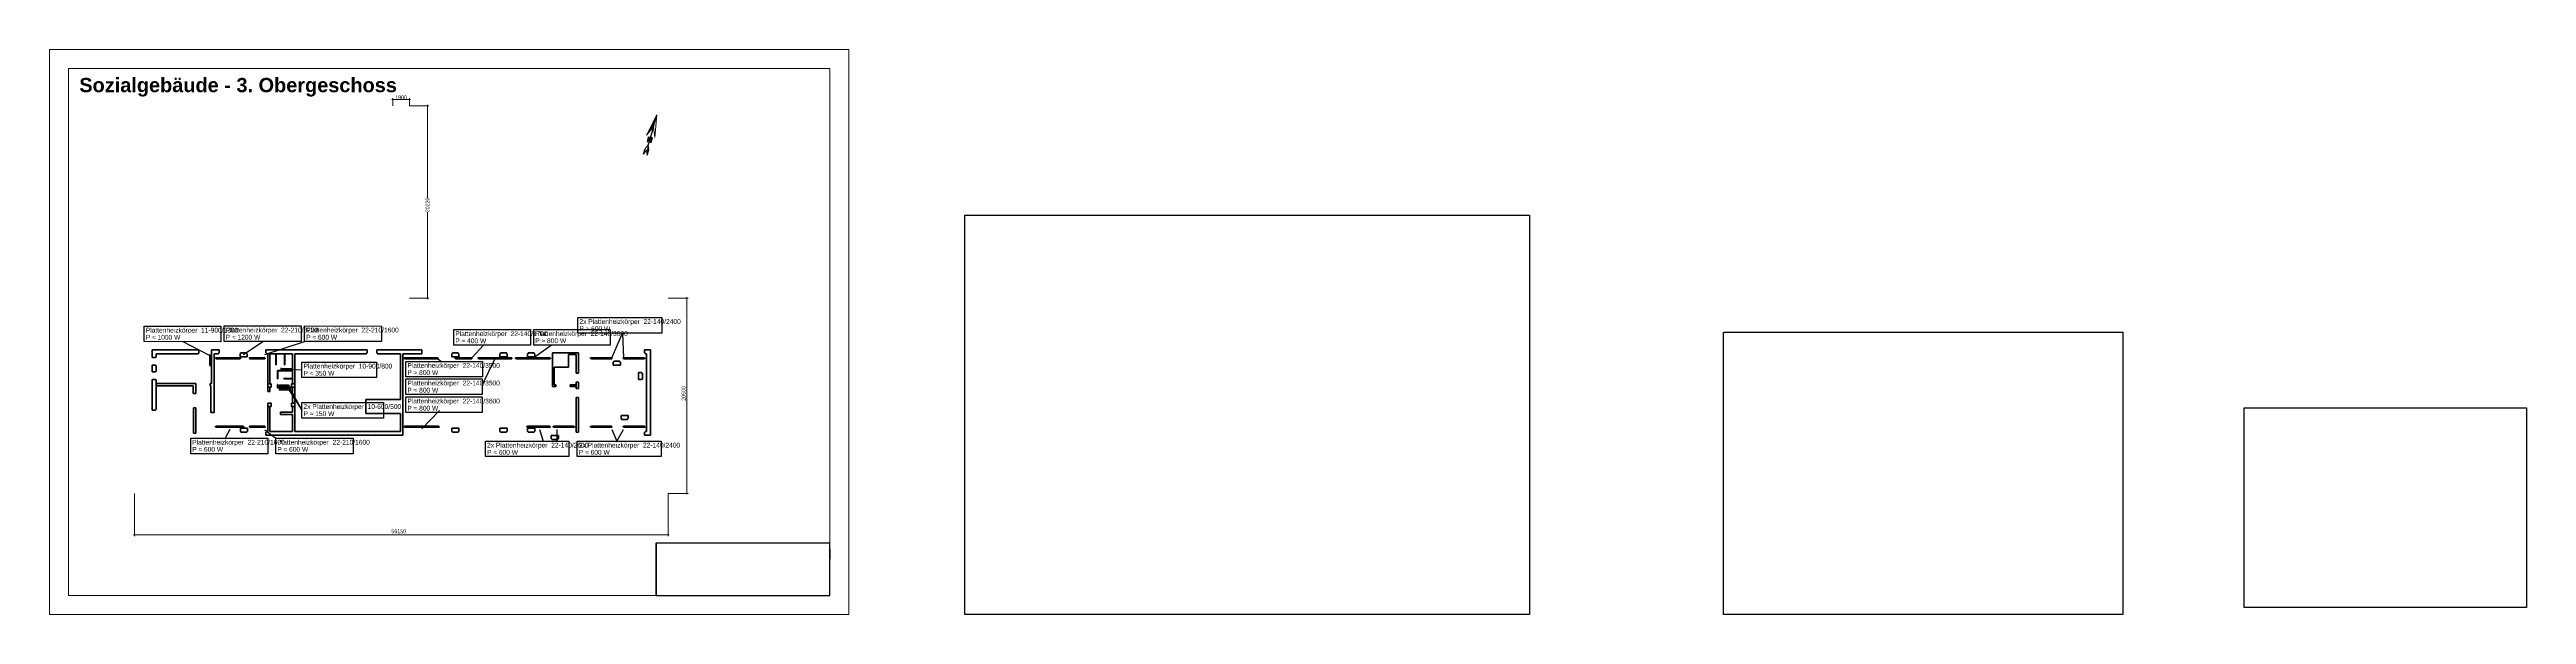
# Paper-space layout 'SG 3NP' of a CAD drawing. Header units: millimetres. Extents: x 962 to 3568, y -16 to 578.
# The model-space entities are those that its viewports show. They can reach past a viewport. Long polylines and large blocks are cut down to what shows.
import ezdxf

# ---------------------------------------------------------------- set-up
doc = ezdxf.new("R2010")
doc.units = ezdxf.units.MM
doc.header["$LTSCALE"] = 100
doc.header["$MEASUREMENT"] = 0
doc.linetypes.add('ACISOTGL', pattern=[3, 2, -1])
doc.layers.get('0').update_dxf_attribs({"lineweight": 13, "plot": 0})
doc.layers.get('Defpoints').update_dxf_attribs({"lineweight": 13})
for name, color, linetype, lineweight in [('A0_Grundriß', 7, 'Continuous', 40), ('AM_BOR', 7, 'Continuous', 30), ('Ausschnitte', 250, 'Continuous', 20), ('Box', 7, 'Continuous', 13), ('Heiz Wasser +50 -Heizkörper Rücklauff', 241, 'Continuous', 30), ('Heiz Wasser +60 -Heizkörper Vorlauf', 6, 'Continuous', 30), ('Legend', 7, 'Continuous', 30)]:
    doc.layers.add(name, color=color, linetype=linetype, lineweight=lineweight)
doc.layers.add('Nord-Pfeil', color=7, linetype='Continuous')
doc.layers.add('Rahmen', color=7, linetype='Continuous', lineweight=30, plot=False)
doc.styles.add('ARIAL', font='arial.ttf')
doc.styles.get("Standard").update_dxf_attribs({"font": 'cour.ttf', "width": 0.8})
doc.dimstyles.new('CT Mondelez', dxfattribs={"dimtxt": 400, "dimasz": 120, "dimexe": 150, "dimexo": 0, "dimgap": 0, "dimtad": 1, "dimdec": 0, "dimtxsty": 'ARIAL', "dimblk": 'ARCHTICK', "dimcen": 250, "dimdle": 100, "dimclrd": 7, "dimclre": 7, "dimclrt": 7, "dimadec": 1, "dimazin": 3, "dimtfac": 1, "dimtdec": 0, "dimtmove": 2, "dimatfit": 3, "dimldrblk": 'ARCHTICK', "dimfxl": 10000, "dimfxlon": 1, "dimtolj": 2, "dimlwd": 15, "dimlwe": 9})

# ---------------------------------------------------------------- blocks, each defined once
blk = doc.blocks.new('_ArchTick')
at = {"color": 0, "linetype": 'ByBlock', "const_width": 0.15}
blk.add_lwpolyline([(-0.5, -0.5), (0.5, 0.5)], dxfattribs=at)
blk = doc.blocks.new('*D138')
at = {"layer": 'A0_Grundriß', "color": 7, "linetype": 'ACISOTGL', "lineweight": 9, "transparency": 16777216}
for p, q in [((-1547544, -1915259), (-1552059, -1915259)), ((-1547544, -1971409), (-1552059, -1971409))]:
    blk.add_line(p, q, dxfattribs=at)
at = {"layer": 'A0_Grundriß', "color": 7, "linetype": 'Continuous', "lineweight": 15, "transparency": 16777216}
blk.add_line((-1551909, -1915159), (-1551909, -1971509), dxfattribs=at)
at = {"layer": 'Defpoints', "color": 0, "transparency": 16777216}
for p in [(-1547544, -1915259), (-1551909, -1971409), (-1547544, -1971409)]:
    blk.add_point(p, dxfattribs=at)
at = {"layer": 'A0_Grundriß', "color": 7, "lineweight": 15, "transparency": 16777216, "xscale": 120, "yscale": 120, "zscale": 120}
for p, rotation in [((-1551909, -1915259), 90), ((-1551909, -1971409), 270)]:
    blk.add_blockref('_ArchTick', p, dxfattribs=dict(at, rotation=rotation))
at = {"layer": 'A0_Grundriß', "color": 7, "transparency": 16777216, "insert": (-1551540, -1943060), "char_height": 400, "attachment_point": 5, "rotation": 270, "style": 'ARIAL'}
blk.add_mtext('\\A2;56150', dxfattribs=at)
blk = doc.blocks.new('*D141')
at = {"layer": 'A0_Grundriß', "color": 7, "linetype": 'ACISOTGL', "lineweight": 9, "transparency": 16777216}
for p, q in [((-1547544, -1971409), (-1547544, -1973535)), ((-1527009, -1971409), (-1527009, -1973535))]:
    blk.add_line(p, q, dxfattribs=at)
at = {"layer": 'A0_Grundriß', "color": 7, "linetype": 'Continuous', "lineweight": 15, "transparency": 16777216}
blk.add_line((-1526909, -1973385), (-1547644, -1973385), dxfattribs=at)
at = {"layer": 'Defpoints', "color": 0, "transparency": 16777216}
for p in [(-1547544, -1971409), (-1527009, -1971409), (-1547544, -1973385)]:
    blk.add_point(p, dxfattribs=at)
at = {"layer": 'A0_Grundriß', "color": 7, "lineweight": 15, "transparency": 16777216, "xscale": 120, "yscale": 120, "zscale": 120, "rotation": 180}
blk.add_blockref('_ArchTick', (-1547544, -1973385), dxfattribs=at)
at = {"layer": 'A0_Grundriß', "color": 7, "lineweight": 15, "transparency": 16777216, "xscale": 120, "yscale": 120, "zscale": 120}
blk.add_blockref('_ArchTick', (-1527009, -1973385), dxfattribs=at)
at = {"layer": 'A0_Grundriß', "color": 7, "transparency": 16777216, "insert": (-1537036, -1973044), "char_height": 400, "attachment_point": 5, "style": 'ARIAL'}
blk.add_mtext('\\A2;20500', dxfattribs=at)
blk = doc.blocks.new('Nord-Pfeil 05')
for points in [[(-7207, -37964), (6, -20987), (0, 0)], [(-2248, -41214), (-3442, -39421), (-3440, -47995), (-2246, -47995)], [(-2248, -39421), (-2248, -41214), (2271, -47994), (2271, -46201)], [(2271, -46201), (3465, -47993), (3463, -39419), (2269, -39420)], [(3232, -60537), (14, -52974), (17, -62385), (3234, -69948)]]:
    blk.add_hatch(color=256).paths.add_polyline_path(points)
at = {"linetype": 'Continuous', "lineweight": 20, "ltscale": 0.039687}
for p, q in [((0, 0), (-7207, -37964)), ((0, 0), (6, -20987)), ((7227, -37960), (0, 0)), ((-7207, -37964), (6, -20987)), ((6, -20987), (7227, -37960)), ((-3200, -60538), (14, -52974)), ((-3197, -69950), (17, -62385)), ((14, -52974), (3232, -60537)), ((17, -62385), (3234, -69948))]:
    blk.add_line(p, q, dxfattribs=at)
for p, q in [((6, -20987), (14, -52974)), ((-3197, -69950), (-3200, -60538)), ((3234, -69948), (3232, -60537))]:
    blk.add_line(p, q)
for points in [[(-3440, -47995), (-2246, -47995), (-2248, -41214), (-3442, -39421)], [(2271, -46201), (3465, -47993), (3463, -39419), (2269, -39420)]]:
    blk.add_lwpolyline(points, close=True)
blk.add_lwpolyline([(-2248, -39421), (2271, -46201), (2271, -47994), (-2248, -41214), (-2248, -39421)])
blk = doc.blocks.new('*D145')
at = {"layer": 'A0_Grundriß', "color": 7, "linetype": 'ACISOTGL', "lineweight": 9, "transparency": 16777216}
for p, q in [((-1527009, -1944214), (-1527009, -1946240)), ((-1506789, -1944214), (-1506789, -1946240))]:
    blk.add_line(p, q, dxfattribs=at)
at = {"layer": 'A0_Grundriß', "color": 7, "linetype": 'Continuous', "lineweight": 15, "transparency": 16777216}
for p, q in [((-1527109, -1946090), (-1517969, -1946090)), ((-1506689, -1946090), (-1516458, -1946090))]:
    blk.add_line(p, q, dxfattribs=at)
at = {"layer": 'Defpoints', "color": 0, "transparency": 16777216}
for p in [(-1527009, -1944214), (-1506789, -1944214), (-1527009, -1946090)]:
    blk.add_point(p, dxfattribs=at)
at = {"layer": 'A0_Grundriß', "color": 7, "lineweight": 15, "transparency": 16777216, "xscale": 120, "yscale": 120, "zscale": 120, "rotation": 180}
blk.add_blockref('_ArchTick', (-1527009, -1946090), dxfattribs=at)
at = {"layer": 'A0_Grundriß', "color": 7, "lineweight": 15, "transparency": 16777216, "xscale": 120, "yscale": 120, "zscale": 120}
blk.add_blockref('_ArchTick', (-1506789, -1946090), dxfattribs=at)
at = {"layer": 'A0_Grundriß', "color": 7, "transparency": 16777216, "insert": (-1517214, -1946090), "char_height": 400, "attachment_point": 5, "style": 'ARIAL'}
blk.add_mtext('\\A2;20220', dxfattribs=at)
blk = doc.blocks.new('*D146')
at = {"layer": 'A0_Grundriß', "color": 7, "linetype": 'ACISOTGL', "lineweight": 9, "transparency": 16777216}
for p, q in [((-1506789, -1942454), (-1505972, -1942454)), ((-1506789, -1944214), (-1505972, -1944214))]:
    blk.add_line(p, q, dxfattribs=at)
at = {"layer": 'A0_Grundriß', "color": 7, "linetype": 'Continuous', "lineweight": 15, "transparency": 16777216}
blk.add_line((-1506122, -1942354), (-1506122, -1944314), dxfattribs=at)
at = {"layer": 'Defpoints', "color": 0, "transparency": 16777216}
for p in [(-1506789, -1942454), (-1506789, -1944214), (-1506122, -1944214)]:
    blk.add_point(p, dxfattribs=at)
at = {"layer": 'A0_Grundriß', "color": 7, "lineweight": 15, "transparency": 16777216, "xscale": 120, "yscale": 120, "zscale": 120}
for p, rotation in [((-1506122, -1942454), 90), ((-1506122, -1944214), 270)]:
    blk.add_blockref('_ArchTick', p, dxfattribs=dict(at, rotation=rotation))
at = {"layer": 'A0_Grundriß', "color": 7, "transparency": 16777216, "insert": (-1505906, -1943320), "char_height": 400, "attachment_point": 5, "rotation": 270, "style": 'ARIAL'}
blk.add_mtext('\\A2;1900', dxfattribs=at)

msp = doc.modelspace()

# ---------------------------------------------------------------- hatches: boundary and pattern name
at = {"layer": 'Heiz Wasser +60 -Heizkörper Vorlauf'}
h = msp.add_hatch(color=256, dxfattribs=at)
h.dxf.hatch_style = 1
h.paths.add_polyline_path([(-1533059.4, -1923253.6), (-1533059.4, -1923143.6), (-1534059.4, -1923143.6), (-1534059.4, -1923253.6)])
h = msp.add_hatch(color=256, dxfattribs=at)
h.dxf.hatch_style = 1
h.paths.add_polyline_path([(-1540489.4, -1923828.6), (-1540599.4, -1923828.6), (-1540599.4, -1926728.6), (-1540489.4, -1926728.6)])
h = msp.add_hatch(color=256, dxfattribs=at)
h.dxf.hatch_style = 1
h.paths.add_polyline_path([(-1533284.4, -1923828.6), (-1533394.4, -1923828.6), (-1533394.4, -1926368.6), (-1533284.4, -1926368.6)])
h = msp.add_hatch(color=256, dxfattribs=at)
h.dxf.hatch_style = 1
h.paths.add_polyline_path([(-1540489.4, -1927378.6), (-1540599.4, -1927378.6), (-1540599.4, -1928978.6), (-1540489.4, -1928978.6)])
h = msp.add_hatch(color=256, dxfattribs=at)
h.dxf.hatch_style = 1
h.paths.add_polyline_path([(-1533284.4, -1927378.6), (-1533394.4, -1927378.6), (-1533394.4, -1928978.6), (-1533284.4, -1928978.6)])
h = msp.add_hatch(color=256, dxfattribs=at)
h.dxf.hatch_style = 1
h.paths.add_polyline_path([(-1536547.4, -1930468.2), (-1536657.4, -1930468.2), (-1536657.4, -1931468.2), (-1536547.4, -1931468.2)])
h = msp.add_hatch(color=256, dxfattribs=at)
h.dxf.hatch_style = 1
h.paths.add_polyline_path([(-1536184.4, -1930468.2), (-1536294.4, -1930468.2), (-1536294.4, -1931468.2), (-1536184.4, -1931468.2)])
h = msp.add_hatch(color=256, dxfattribs=at)
h.dxf.hatch_style = 1
h.paths.add_polyline_path([(-1534420.3, -1930740.9), (-1534530.3, -1930740.9), (-1534530.3, -1931740.9), (-1534420.3, -1931740.9)])
h = msp.add_hatch(color=256, dxfattribs=at)
h.dxf.hatch_style = 1
h.paths.add_polyline_path([(-1540489.4, -1943688.6), (-1540599.4, -1943688.6), (-1540599.4, -1947288.6), (-1540489.4, -1947288.6)])
h = msp.add_hatch(color=256, dxfattribs=at)
h.dxf.hatch_style = 1
h.paths.add_polyline_path([(-1533284.4, -1943688.6), (-1533394.4, -1943688.6), (-1533394.4, -1947188.6), (-1533284.4, -1947188.6)])
h = msp.add_hatch(color=256, dxfattribs=at)
h.dxf.hatch_style = 1
h.paths.add_polyline_path([(-1533284.4, -1949041.9), (-1533394.4, -1949041.9), (-1533394.4, -1950741.9), (-1533284.4, -1950741.9)])
h = msp.add_hatch(color=256, dxfattribs=at)
h.dxf.hatch_style = 1
h.paths.add_polyline_path([(-1533284.4, -1951452.1), (-1533394.4, -1951452.1), (-1533394.4, -1954952.1), (-1533284.4, -1954952.1)])
h = msp.add_hatch(color=256, dxfattribs=at)
h.dxf.hatch_style = 1
h.paths.add_polyline_path([(-1540478.2, -1956561.8), (-1540588.2, -1956561.8), (-1540588.2, -1958961.8), (-1540478.2, -1958961.8)])
h = msp.add_hatch(color=256, dxfattribs=at)
h.dxf.hatch_style = 1
h.paths.add_polyline_path([(-1533284.4, -1955391), (-1533394.4, -1955391), (-1533394.4, -1958991), (-1533284.4, -1958991)])
h = msp.add_hatch(color=256, dxfattribs=at)
h.dxf.hatch_style = 1
h.paths.add_polyline_path([(-1540479.4, -1959338.6), (-1540589.4, -1959338.6), (-1540589.4, -1961538.6), (-1540479.4, -1961538.6)])
h = msp.add_hatch(color=256, dxfattribs=at)
h.dxf.hatch_style = 1
h.paths.add_polyline_path([(-1540479.4, -1963271.6), (-1540589.4, -1963271.6), (-1540589.4, -1965471.6), (-1540479.4, -1965471.6)])
h = msp.add_hatch(color=256, dxfattribs=at)
h.dxf.hatch_style = 1
h.paths.add_polyline_path([(-1533284.4, -1963271.6), (-1533394.4, -1963271.6), (-1533394.4, -1965471.6), (-1533284.4, -1965471.6)])
h = msp.add_hatch(color=256, dxfattribs=at)
h.dxf.hatch_style = 1
h.paths.add_polyline_path([(-1540479.4, -1966726.6), (-1540589.4, -1966726.6), (-1540589.4, -1968926.6), (-1540479.4, -1968926.6)])
h = msp.add_hatch(color=256, dxfattribs=at)
h.dxf.hatch_style = 1
h.paths.add_polyline_path([(-1533284.4, -1966726.6), (-1533394.4, -1966726.6), (-1533394.4, -1968926.6), (-1533284.4, -1968926.6)])

# ---------------------------------------------------------------- linework, layer by layer
at = {"layer": 'A0_Grundriß'}
for p, q in [((-1538799.4, -1917128.6), (-1538799.4, -1917453.6)), ((-1538799.4, -1917128.6), (-1535559.4, -1917128.6)), ((-1538741.9, -1917453.6), (-1538799.4, -1917453.6)), ((-1538741.9, -1917453.6), (-1538741.9, -1917543.6)), ((-1535616.9, -1917543.6), (-1538741.9, -1917543.6)), ((-1536229.4, -1917543.6), (-1536229.4, -1921428.6)), ((-1535989.4, -1917543.6), (-1535989.4, -1921718.6)), ((-1535616.9, -1917453.6), (-1535616.9, -1917543.6)), ((-1535559.4, -1917453.6), (-1535616.9, -1917453.6)), ((-1535559.4, -1917128.6), (-1535559.4, -1917453.6)), ((-1534774.4, -1917128.6), (-1534774.4, -1917453.6)), ((-1534774.4, -1917128.6), (-1534059.4, -1917128.6)), ((-1534716.9, -1917453.6), (-1534774.4, -1917453.6)), ((-1534716.9, -1917453.6), (-1534716.9, -1917543.6)), ((-1534116.9, -1917543.6), (-1534716.9, -1917543.6)), ((-1534116.9, -1917453.6), (-1534116.9, -1917543.6)), ((-1534059.4, -1917453.6), (-1534116.9, -1917453.6)), ((-1534059.4, -1917128.6), (-1534059.4, -1917453.6)), ((-1533274.4, -1917128.6), (-1533274.4, -1917453.6)), ((-1533274.4, -1917128.6), (-1532444.4, -1917128.6)), ((-1533274.4, -1917128.6), (-1532659.4, -1917128.6)), ((-1533274.4, -1917453.6), (-1533216.9, -1917453.6)), ((-1533216.9, -1917453.6), (-1533216.9, -1917543.6)), ((-1533216.9, -1917543.6), (-1532859.4, -1917543.6)), ((-1532859.4, -1917543.6), (-1532859.4, -1921979.9)), ((-1532444.4, -1917128.6), (-1532444.4, -1922037.4)), ((-1538539.4, -1921478.6), (-1541219.4, -1921478.6)), ((-1541219.4, -1921478.6), (-1541219.4, -1921718.6)), ((-1538539.4, -1921718.6), (-1541219.4, -1921718.6)), ((-1538394.4, -1923278.6), (-1539056.9, -1923278.6)), ((-1539056.9, -1923278.6), (-1539056.9, -1923628.6)), ((-1538539.4, -1921718.6), (-1538539.4, -1921478.6)), ((-1538219.4, -1923278.6), (-1538169.4, -1923278.6)), ((-1538044.4, -1923278.6), (-1536229.4, -1923278.6)), ((-1537029.4, -1921428.6), (-1536229.4, -1921428.6)), ((-1537029.4, -1921428.6), (-1537029.4, -1921718.6)), ((-1536229.4, -1921718.6), (-1537029.4, -1921718.6)), ((-1536229.4, -1921718.6), (-1535989.4, -1921718.6)), ((-1536229.4, -1923228.6), (-1535989.4, -1923228.6)), ((-1536229.4, -1923228.6), (-1536229.4, -1923278.6)), ((-1535989.4, -1923228.6), (-1535989.4, -1923353.6)), ((-1535989.4, -1923353.6), (-1532559.4, -1923353.6)), ((-1532769.4, -1921979.9), (-1532859.4, -1921979.9)), ((-1532769.4, -1922037.4), (-1532769.4, -1921979.9)), ((-1532444.4, -1922037.4), (-1532769.4, -1922037.4)), ((-1532559.4, -1923353.6), (-1532444.4, -1923353.6)), ((-1532444.4, -1923353.6), (-1532444.4, -1924152.4)), ((-1538394.4, -1923628.6), (-1539056.9, -1923628.6)), ((-1538044.4, -1923628.6), (-1532859.4, -1923628.6)), ((-1532859.4, -1923628.6), (-1532859.4, -1924094.9)), ((-1532814.4, -1924094.9), (-1532859.4, -1924094.9)), ((-1532859.4, -1924094.9), (-1532769.4, -1924094.9)), ((-1532769.4, -1924152.4), (-1532769.4, -1924094.9)), ((-1532444.4, -1924152.4), (-1532769.4, -1924152.4)), ((-1541114.4, -1926458.6), (-1541114.4, -1927083.6)), ((-1541024.4, -1926458.6), (-1541114.4, -1926458.6)), ((-1541024.4, -1926458.6), (-1541114.4, -1926458.6)), ((-1541024.4, -1927083.6), (-1541114.4, -1927083.6)), ((-1541024.4, -1927083.6), (-1541114.4, -1927083.6)), ((-1540699.4, -1926401.1), (-1541024.4, -1926401.1)), ((-1541024.4, -1926401.1), (-1541024.4, -1926458.6)), ((-1541024.4, -1927083.6), (-1541024.4, -1927141.1)), ((-1540699.4, -1927141.1), (-1541024.4, -1927141.1)), ((-1540699.4, -1926401.1), (-1540699.4, -1927141.1)), ((-1533184.4, -1926368.6), (-1533184.4, -1927108.6)), ((-1533184.4, -1926368.6), (-1532859.4, -1926368.6)), ((-1533184.4, -1927108.6), (-1532859.4, -1927108.6)), ((-1532859.4, -1926368.6), (-1532859.4, -1926426.1)), ((-1532859.4, -1926426.1), (-1532769.4, -1926426.1)), ((-1532859.4, -1926426.1), (-1532769.4, -1926426.1)), ((-1532859.4, -1927051.1), (-1532769.4, -1927051.1)), ((-1532859.4, -1927051.1), (-1532769.4, -1927051.1)), ((-1532859.4, -1927051.1), (-1532859.4, -1927108.6)), ((-1532769.4, -1926426.1), (-1532769.4, -1927051.1)), ((-1541439.4, -1943488.6), (-1541439.4, -1929078.6)), ((-1541439.4, -1929078.6), (-1541114.4, -1929078.6)), ((-1541114.4, -1929078.6), (-1541114.4, -1929136.1)), ((-1541024.4, -1929136.1), (-1541114.4, -1929136.1)), ((-1541069.4, -1929136.1), (-1541024.4, -1929136.1)), ((-1541024.4, -1929278.6), (-1541024.4, -1929136.1)), ((-1538394.4, -1929278.6), (-1541024.4, -1929278.6)), ((-1538394.4, -1929518.6), (-1541024.4, -1929518.6)), ((-1541024.4, -1931888.6), (-1541024.4, -1929518.6)), ((-1539264.4, -1930628.6), (-1539264.4, -1931888.6)), ((-1539024.4, -1930628.6), (-1539264.4, -1930628.6)), ((-1539024.4, -1930628.6), (-1539024.4, -1931888.6)), ((-1536822.4, -1929273.6), (-1536394.4, -1929278.6)), ((-1536822.4, -1929273.6), (-1536822.4, -1929518.6)), ((-1536822.4, -1929518.6), (-1536394.4, -1929518.6)), ((-1536447.4, -1930318.6), (-1536447.4, -1931888.6)), ((-1536110.3, -1930318.6), (-1536447.4, -1930318.6)), ((-1536110.3, -1930358.6), (-1536394.4, -1930358.6)), ((-1536394.4, -1930740.5), (-1536394.4, -1930358.6)), ((-1536394.4, -1931778.6), (-1536394.4, -1930740.5)), ((-1536110.3, -1930358.6), (-1536110.3, -1930318.6)), ((-1532859.4, -1929278.6), (-1536044.4, -1929278.6)), ((-1532859.4, -1929518.6), (-1536044.4, -1929518.6)), ((-1534630.3, -1930318.6), (-1535510.3, -1930318.6)), ((-1535510.3, -1930358.6), (-1535510.3, -1930318.6)), ((-1534670.3, -1930358.6), (-1535510.3, -1930358.6)), ((-1535510.3, -1931888.6), (-1535510.3, -1930958.6)), ((-1535470.3, -1930958.6), (-1535510.3, -1930958.6)), ((-1535470.3, -1931888.6), (-1535470.3, -1930958.6)), ((-1534670.3, -1930358.6), (-1534670.3, -1931888.6)), ((-1534630.3, -1930318.6), (-1534630.3, -1931888.6)), ((-1534030.3, -1930118.6), (-1532859.4, -1930118.6)), ((-1534030.3, -1930118.6), (-1534030.3, -1930158.6)), ((-1534030.3, -1930118.6), (-1534030.3, -1930118.6)), ((-1534030.3, -1930158.6), (-1532859.4, -1930158.6)), ((-1534030.3, -1931048.6), (-1532859.4, -1931048.6)), ((-1534030.3, -1931088.6), (-1534030.3, -1931048.6)), ((-1534030.3, -1931088.6), (-1532859.4, -1931088.6)), ((-1532814.4, -1929136.1), (-1532859.4, -1929136.1)), ((-1532859.4, -1929136.1), (-1532769.4, -1929136.1)), ((-1532859.4, -1929278.6), (-1532859.4, -1929136.1)), ((-1532859.4, -1930118.6), (-1532859.4, -1929518.6)), ((-1532859.4, -1931048.6), (-1532859.4, -1930158.6)), ((-1532859.4, -1931888.6), (-1532859.4, -1931088.6)), ((-1532444.4, -1929078.6), (-1532769.4, -1929078.6)), ((-1532769.4, -1929078.6), (-1532769.4, -1929136.1)), ((-1532444.4, -1939738.6), (-1532444.4, -1929078.6)), ((-1541024.4, -1931888.6), (-1539264.4, -1931888.6)), ((-1541024.4, -1932128.6), (-1532859.4, -1932128.6)), ((-1541024.4, -1943248.6), (-1541024.4, -1932128.6)), ((-1539024.4, -1931888.6), (-1538394.4, -1931888.6)), ((-1538394.4, -1931778.6), (-1538394.4, -1932128.6)), ((-1538044.4, -1931888.6), (-1536447.4, -1931888.6)), ((-1536044.4, -1931888.6), (-1535510.3, -1931888.6)), ((-1535470.3, -1931888.6), (-1534670.3, -1931888.6)), ((-1534630.3, -1931888.6), (-1532859.4, -1931888.6)), ((-1532859.4, -1939681.1), (-1532859.4, -1932128.6)), ((-1539139.4, -1939597.8), (-1539139.4, -1943248.6)), ((-1539139.4, -1939597.8), (-1537659.4, -1939597.8)), ((-1537659.4, -1939597.8), (-1537659.4, -1943248.6)), ((-1532859.4, -1939681.1), (-1532769.4, -1939681.1)), ((-1532859.4, -1943248.6), (-1532859.4, -1940806.1)), ((-1532859.4, -1940806.1), (-1532769.4, -1940806.1)), ((-1532769.4, -1939738.6), (-1532769.4, -1939681.1)), ((-1532444.4, -1939738.6), (-1532769.4, -1939738.6)), ((-1532444.4, -1940748.6), (-1532769.4, -1940748.6)), ((-1532769.4, -1940748.6), (-1532769.4, -1940806.1)), ((-1532444.4, -1940748.6), (-1532559.4, -1940748.6)), ((-1532444.4, -1945488.6), (-1532444.4, -1940748.6)), ((-1541439.4, -1943488.6), (-1532859.4, -1943488.6)), ((-1541024.4, -1943248.6), (-1539139.4, -1943248.6)), ((-1537659.4, -1943248.6), (-1532859.4, -1943248.6)), ((-1532859.4, -1943488.6), (-1532859.4, -1945488.6)), ((-1532859.4, -1945488.6), (-1532444.4, -1945488.6)), ((-1541114.4, -1948708.6), (-1541114.4, -1949333.6)), ((-1541024.4, -1948708.6), (-1541114.4, -1948708.6)), ((-1541024.4, -1948708.6), (-1541114.4, -1948708.6)), ((-1541024.4, -1949333.6), (-1541114.4, -1949333.6)), ((-1541024.4, -1949333.6), (-1541114.4, -1949333.6)), ((-1540699.4, -1948651.1), (-1541024.4, -1948651.1)), ((-1541024.4, -1948651.1), (-1541024.4, -1948708.6)), ((-1541024.4, -1949333.6), (-1541024.4, -1949391.1)), ((-1540699.4, -1949391.1), (-1541024.4, -1949391.1)), ((-1540699.4, -1948651.1), (-1540699.4, -1949391.1)), ((-1533184.4, -1948651.1), (-1533184.4, -1949391.1)), ((-1533184.4, -1948651.1), (-1532859.4, -1948651.1)), ((-1533184.4, -1949391.1), (-1532859.4, -1949391.1)), ((-1532859.4, -1948651.1), (-1532859.4, -1948708.6)), ((-1532859.4, -1948708.6), (-1532769.4, -1948708.6)), ((-1532859.4, -1948708.6), (-1532769.4, -1948708.6)), ((-1532859.4, -1949333.6), (-1532769.4, -1949333.6)), ((-1532859.4, -1949333.6), (-1532769.4, -1949333.6)), ((-1532859.4, -1949333.6), (-1532859.4, -1949391.1)), ((-1532769.4, -1948708.6), (-1532769.4, -1949333.6)), ((-1541114.4, -1953776.1), (-1541114.4, -1954401.1)), ((-1541024.4, -1953776.1), (-1541114.4, -1953776.1)), ((-1541024.4, -1953776.1), (-1541114.4, -1953776.1)), ((-1541024.4, -1954401.1), (-1541114.4, -1954401.1)), ((-1541024.4, -1954401.1), (-1541114.4, -1954401.1)), ((-1540699.4, -1953718.6), (-1541024.4, -1953718.6)), ((-1541024.4, -1953718.6), (-1541024.4, -1953776.1)), ((-1541024.4, -1954401.1), (-1541024.4, -1954458.6)), ((-1540699.4, -1954458.6), (-1541024.4, -1954458.6)), ((-1540699.4, -1953718.6), (-1540699.4, -1954458.6)), ((-1533184.4, -1953718.6), (-1533184.4, -1954458.6)), ((-1533184.4, -1953718.6), (-1532859.4, -1953718.6)), ((-1533184.4, -1954458.6), (-1532859.4, -1954458.6)), ((-1532859.4, -1953718.6), (-1532859.4, -1953776.1)), ((-1532859.4, -1953776.1), (-1532769.4, -1953776.1)), ((-1532859.4, -1953776.1), (-1532769.4, -1953776.1)), ((-1532859.4, -1954401.1), (-1532769.4, -1954401.1)), ((-1532859.4, -1954401.1), (-1532769.4, -1954401.1)), ((-1532859.4, -1954401.1), (-1532859.4, -1954458.6)), ((-1532769.4, -1953776.1), (-1532769.4, -1954401.1)), ((-1541114.4, -1956686.1), (-1541114.4, -1957311.1)), ((-1541024.4, -1956686.1), (-1541114.4, -1956686.1)), ((-1541024.4, -1956686.1), (-1541114.4, -1956686.1)), ((-1541024.4, -1957311.1), (-1541114.4, -1957311.1)), ((-1541024.4, -1957311.1), (-1541114.4, -1957311.1)), ((-1540699.4, -1956628.6), (-1541024.4, -1956628.6)), ((-1541024.4, -1956628.6), (-1541024.4, -1956686.1)), ((-1541024.4, -1957311.1), (-1541024.4, -1957368.6)), ((-1540699.4, -1956628.6), (-1540699.4, -1957368.6)), ((-1533184.4, -1956628.6), (-1533184.4, -1957368.6)), ((-1533184.4, -1956628.6), (-1532859.4, -1956628.6)), ((-1532859.4, -1956628.6), (-1532859.4, -1956686.1)), ((-1532859.4, -1956686.1), (-1532769.4, -1956686.1)), ((-1532859.4, -1956686.1), (-1532769.4, -1956686.1)), ((-1532859.4, -1957311.1), (-1532769.4, -1957311.1)), ((-1532859.4, -1957311.1), (-1532769.4, -1957311.1)), ((-1532859.4, -1957311.1), (-1532859.4, -1957368.6)), ((-1532769.4, -1956686.1), (-1532769.4, -1957311.1)), ((-1541885.7, -1959176.4), (-1541885.7, -1959801.4)), ((-1541795.7, -1959176.4), (-1541885.7, -1959176.4)), ((-1541795.7, -1959176.4), (-1541885.7, -1959176.4)), ((-1541795.7, -1959801.4), (-1541885.7, -1959801.4)), ((-1541795.7, -1959801.4), (-1541885.7, -1959801.4)), ((-1541470.7, -1959118.9), (-1541795.7, -1959118.9)), ((-1541795.7, -1959118.9), (-1541795.7, -1959176.4)), ((-1541795.7, -1959801.4), (-1541795.7, -1959858.9)), ((-1541470.7, -1959858.9), (-1541795.7, -1959858.9)), ((-1541470.7, -1959118.9), (-1541470.7, -1959858.9)), ((-1540699.4, -1957368.6), (-1541024.4, -1957368.6)), ((-1532769.4, -1959238.6), (-1536309.4, -1959238.6)), ((-1536309.4, -1959238.6), (-1536309.4, -1959603.6)), ((-1536144.4, -1959603.6), (-1536309.4, -1959603.6)), ((-1534259.4, -1959403.6), (-1536144.4, -1959403.6)), ((-1536144.4, -1959403.6), (-1536144.4, -1959603.6)), ((-1536144.4, -1959403.6), (-1536144.4, -1959603.6)), ((-1534259.4, -1960938.6), (-1534259.4, -1959403.6)), ((-1533184.4, -1957368.6), (-1532859.4, -1957368.6)), ((-1532769.4, -1959238.6), (-1532769.4, -1961978.6)), ((-1537459.4, -1961738.6), (-1541114.4, -1961738.6)), ((-1541114.4, -1961738.6), (-1541114.4, -1961978.6)), ((-1537459.4, -1961978.6), (-1541114.4, -1961978.6)), ((-1537459.4, -1961738.6), (-1537459.4, -1961978.6)), ((-1535859.4, -1961738.6), (-1536509.4, -1961738.6)), ((-1536509.4, -1961738.6), (-1536509.4, -1961978.6)), ((-1535859.4, -1961978.6), (-1536509.4, -1961978.6)), ((-1536309.4, -1961103.6), (-1536309.4, -1961738.6)), ((-1536144.4, -1961103.6), (-1536309.4, -1961103.6)), ((-1536144.4, -1961103.6), (-1536144.4, -1961738.6)), ((-1535859.4, -1961738.6), (-1535859.4, -1961978.6)), ((-1532934.4, -1961738.6), (-1534909.4, -1961738.6)), ((-1534909.4, -1961738.6), (-1534909.4, -1961978.6)), ((-1532769.4, -1961978.6), (-1534909.4, -1961978.6)), ((-1532934.4, -1960938.6), (-1534259.4, -1960938.6)), ((-1532934.4, -1960938.6), (-1532934.4, -1961738.6)), ((-1539771.9, -1966515), (-1539771.9, -1967140)), ((-1539681.9, -1966515), (-1539771.9, -1966515)), ((-1539681.9, -1966515), (-1539771.9, -1966515)), ((-1539681.9, -1967140), (-1539771.9, -1967140)), ((-1539681.9, -1967140), (-1539771.9, -1967140)), ((-1539356.9, -1966457.5), (-1539681.9, -1966457.5)), ((-1539681.9, -1966457.5), (-1539681.9, -1966515)), ((-1539681.9, -1967140), (-1539681.9, -1967197.5)), ((-1539356.9, -1967197.5), (-1539681.9, -1967197.5)), ((-1539356.9, -1966457.5), (-1539356.9, -1967197.5)), ((-1534057.3, -1965643.7), (-1534057.3, -1966383.7)), ((-1534057.3, -1965643.7), (-1533732.3, -1965643.7)), ((-1534057.3, -1966383.7), (-1533732.3, -1966383.7)), ((-1533732.3, -1965643.7), (-1533732.3, -1965701.2)), ((-1533732.3, -1965701.2), (-1533642.3, -1965701.2)), ((-1533732.3, -1965701.2), (-1533642.3, -1965701.2)), ((-1533732.3, -1966326.2), (-1533642.3, -1966326.2)), ((-1533732.3, -1966326.2), (-1533642.3, -1966326.2)), ((-1533732.3, -1966326.2), (-1533732.3, -1966383.7)), ((-1533642.3, -1965701.2), (-1533642.3, -1966326.2)), ((-1541439.4, -1968930.3), (-1541114.4, -1968930.3)), ((-1541439.4, -1968930.3), (-1541439.4, -1969541.6)), ((-1541439.4, -1969541.6), (-1532444.4, -1969541.6)), ((-1541114.4, -1968930.3), (-1541114.4, -1968987.8)), ((-1541069.4, -1968987.8), (-1541114.4, -1968987.8)), ((-1541069.4, -1968987.8), (-1541024.4, -1968987.8)), ((-1541024.4, -1968987.8), (-1541024.4, -1969126.6)), ((-1541024.4, -1969126.6), (-1532859.4, -1969126.6)), ((-1534842.2, -1968284.9), (-1535582.2, -1968284.9)), ((-1535582.2, -1968284.9), (-1535582.2, -1968609.9)), ((-1535524.7, -1968609.9), (-1535582.2, -1968609.9)), ((-1535524.7, -1968609.9), (-1535524.7, -1968699.9)), ((-1535524.7, -1968609.9), (-1535524.7, -1968699.9)), ((-1534899.7, -1968699.9), (-1535524.7, -1968699.9)), ((-1534899.7, -1968609.9), (-1534899.7, -1968699.9)), ((-1534899.7, -1968609.9), (-1534899.7, -1968699.9)), ((-1534842.2, -1968609.9), (-1534899.7, -1968609.9)), ((-1534842.2, -1968284.9), (-1534842.2, -1968609.9)), ((-1532859.4, -1968986.6), (-1532859.4, -1969126.6)), ((-1532859.4, -1968986.6), (-1532769.4, -1968986.6)), ((-1532859.4, -1968986.6), (-1532769.4, -1968986.6)), ((-1532444.4, -1968929.1), (-1532769.4, -1968929.1)), ((-1532769.4, -1968929.1), (-1532769.4, -1968986.6)), ((-1532444.4, -1968929.1), (-1532444.4, -1969541.6))]:
    msp.add_line(p, q, dxfattribs=at)
for points in [[(-1538044.4, -1923278.6), (-1538394.4, -1923278.6)], [(-1538394.4, -1923628.6), (-1538044.4, -1923628.6)]]:
    msp.add_lwpolyline(points, dxfattribs=at)
for points in [[(-1538044.4, -1929278.6), (-1538394.4, -1929278.6), (-1538394.4, -1929628.6), (-1538044.4, -1929628.6)], [(-1536044.4, -1929278.6), (-1536394.4, -1929278.6), (-1536394.4, -1929628.6), (-1536044.4, -1929628.6)], [(-1538044.4, -1931778.6), (-1538394.4, -1931778.6), (-1538394.4, -1932128.6), (-1538044.4, -1932128.6)], [(-1536044.4, -1931778.6), (-1536394.4, -1931778.6), (-1536394.4, -1932128.6), (-1536044.4, -1932128.6)]]:
    msp.add_lwpolyline(points, close=True, dxfattribs=at)
at = {"layer": 'Heiz Wasser +50 -Heizkörper Rücklauff'}
for p, q in [((-1533059.4, -1923198.6), (-1532959.4, -1923198.6)), ((-1540544.4, -1923828.6), (-1540544.4, -1923728.6)), ((-1533339.4, -1923828.6), (-1533339.4, -1923728.6)), ((-1540544.4, -1927378.6), (-1540544.4, -1927278.6)), ((-1533339.4, -1927378.6), (-1533339.4, -1927278.6)), ((-1534530.3, -1930640.9), (-1534530.3, -1930740.9)), ((-1536657.4, -1931568.2), (-1536657.4, -1931468.2)), ((-1536294.4, -1931568.2), (-1536294.4, -1931468.2)), ((-1540544.4, -1943688.6), (-1540544.4, -1943588.6)), ((-1533339.4, -1943688.6), (-1533339.4, -1943588.6)), ((-1533339.4, -1949041.9), (-1533339.4, -1948941.9)), ((-1533339.4, -1951452.1), (-1533339.4, -1951352.1)), ((-1540533.2, -1956561.8), (-1540533.2, -1956461.8)), ((-1533339.4, -1955391), (-1533339.4, -1955291)), ((-1540534.4, -1959338.6), (-1540534.4, -1959238.6)), ((-1540534.4, -1963271.6), (-1540534.4, -1963171.6)), ((-1533339.4, -1963271.6), (-1533339.4, -1963171.6)), ((-1540534.4, -1966726.6), (-1540534.4, -1966626.6)), ((-1533339.4, -1966726.6), (-1533339.4, -1966626.6))]:
    msp.add_line(p, q, dxfattribs=at)
at = {"layer": 'Heiz Wasser +60 -Heizkörper Vorlauf'}
for p, q in [((-1533059.4, -1923143.6), (-1531592.8, -1920310.4)), ((-1534059.4, -1923198.6), (-1534159.4, -1923198.6)), ((-1540824.4, -1925278.6), (-1541739.9, -1924810.1)), ((-1540544.4, -1926728.6), (-1540544.4, -1926828.6)), ((-1533339.4, -1926368.6), (-1533339.4, -1926468.6)), ((-1532959.4, -1926728.6), (-1531581, -1928747.9)), ((-1540879.4, -1928978.6), (-1541739.9, -1930128.8)), ((-1540544.4, -1928978.6), (-1540544.4, -1929078.6)), ((-1534420.3, -1930740.9), (-1534420.3, -1930640.9)), ((-1533339.4, -1928978.6), (-1533339.4, -1929078.6)), ((-1532959.4, -1928978.6), (-1531581, -1933166.1)), ((-1536239.4, -1931468.2), (-1538804.4, -1932881.6)), ((-1536602.4, -1931468.2), (-1538804.4, -1932881.6)), ((-1536547.4, -1931468.2), (-1536547.4, -1931568.2)), ((-1536184.4, -1931468.2), (-1536184.4, -1931568.2)), ((-1534475.3, -1931740.9), (-1534553.1, -1932881.6)), ((-1540769.4, -1945488.6), (-1538832.5, -1947360.9)), ((-1540544.4, -1947288.6), (-1540544.4, -1947388.6)), ((-1533394.4, -1947188.6), (-1533664.6, -1947559.2)), ((-1533339.4, -1947188.6), (-1533339.4, -1947288.6)), ((-1533339.4, -1953202.1), (-1536120.9, -1951861.1)), ((-1533339.4, -1950741.9), (-1533339.4, -1950841.9)), ((-1533284.4, -1950741.9), (-1531963.6, -1951970.9)), ((-1533339.4, -1954952.1), (-1533339.4, -1955052.1)), ((-1533339.4, -1957191), (-1531952.9, -1959117.2)), ((-1540824.4, -1957874.5), (-1542045.6, -1958248.8)), ((-1542045.6, -1959738.6), (-1540825.6, -1959738.6)), ((-1540533.2, -1958961.8), (-1540533.2, -1959061.8)), ((-1533339.4, -1958991), (-1533339.4, -1959091)), ((-1540534.4, -1961538.6), (-1540534.4, -1961638.6)), ((-1540824.4, -1965471.6), (-1542045.6, -1966001.6)), ((-1542045.6, -1966001.6), (-1540824.4, -1966726.6)), ((-1540534.4, -1965471.6), (-1540534.4, -1965571.6)), ((-1533339.4, -1965471.6), (-1533339.4, -1965571.6)), ((-1533284.4, -1965471.6), (-1530683.6, -1966609.3)), ((-1530683.6, -1966609.3), (-1533284.4, -1966726.6)), ((-1540534.4, -1968926.6), (-1540534.4, -1969026.6)), ((-1533339.4, -1968926.6), (-1533339.4, -1969026.6))]:
    msp.add_line(p, q, dxfattribs=at)
for points in [[(-1529951.3, -1916287.3), (-1529959.1, -1924333.6), (-1531596.7, -1924333.6), (-1531588.9, -1916287.3)], [(-1541739.9, -1921172.8), (-1541739.9, -1929304.6), (-1543377.4, -1929304.6), (-1543377.4, -1921172.8)], [(-1533059.4, -1923143.6), (-1534059.4, -1923143.6), (-1534059.4, -1923253.6), (-1533059.4, -1923253.6)], [(-1540599.4, -1923828.6), (-1540599.4, -1926728.6), (-1540489.4, -1926728.6), (-1540489.4, -1923828.6)], [(-1533394.4, -1923828.6), (-1533394.4, -1926368.6), (-1533284.4, -1926368.6), (-1533284.4, -1923828.6)], [(-1529943.5, -1924702.1), (-1529943.5, -1932793.7), (-1531581, -1932793.7), (-1531581, -1924702.1)], [(-1540599.4, -1927378.6), (-1540599.4, -1928978.6), (-1540489.4, -1928978.6), (-1540489.4, -1927378.6)], [(-1533394.4, -1927378.6), (-1533394.4, -1928978.6), (-1533284.4, -1928978.6), (-1533284.4, -1927378.6)], [(-1541739.9, -1930128.8), (-1541739.9, -1938260.6), (-1543377.4, -1938260.6), (-1543377.4, -1930128.8)], [(-1536657.4, -1930468.2), (-1536657.4, -1931468.2), (-1536547.4, -1931468.2), (-1536547.4, -1930468.2)], [(-1536294.4, -1930468.2), (-1536294.4, -1931468.2), (-1536184.4, -1931468.2), (-1536184.4, -1930468.2)], [(-1534530.3, -1931740.9), (-1534530.3, -1930740.9), (-1534420.3, -1930740.9), (-1534420.3, -1931740.9)], [(-1537985.6, -1932881.6), (-1537985.6, -1941461.9), (-1539623.2, -1941461.9), (-1539623.2, -1932881.6)], [(-1533734.3, -1932881.6), (-1533734.3, -1940711.9), (-1535371.9, -1940711.9), (-1535371.9, -1932881.6)], [(-1529943.5, -1933166.1), (-1529951.3, -1941241.4), (-1531588.9, -1941241.4), (-1531581, -1933166.1)], [(-1540599.4, -1943688.6), (-1540599.4, -1947288.6), (-1540489.4, -1947288.6), (-1540489.4, -1943688.6)], [(-1537409.6, -1943811.1), (-1537409.6, -1951836), (-1539047.1, -1951836), (-1539047.1, -1943811.1)], [(-1535516.8, -1943811.1), (-1535516.8, -1951861.1), (-1537154.3, -1951861.1), (-1537154.3, -1943811.1)], [(-1533664.6, -1943811.1), (-1533664.6, -1951875.1), (-1535302.1, -1951875.1), (-1535302.1, -1943811.1)], [(-1533394.4, -1943688.6), (-1533394.4, -1947188.6), (-1533284.4, -1947188.6), (-1533284.4, -1943688.6)], [(-1533394.4, -1949041.9), (-1533394.4, -1950741.9), (-1533284.4, -1950741.9), (-1533284.4, -1949041.9)], [(-1530326.1, -1948854.6), (-1530326.1, -1956919.9), (-1531963.6, -1956919.9), (-1531963.6, -1948854.6)], [(-1533394.4, -1951452.1), (-1533394.4, -1954952.1), (-1533284.4, -1954952.1), (-1533284.4, -1951452.1)], [(-1542045.6, -1952200.2), (-1542045.6, -1960968), (-1543683.1, -1960968), (-1543683.1, -1952200.2)], [(-1540588.2, -1956561.8), (-1540588.2, -1958961.8), (-1540478.2, -1958961.8), (-1540478.2, -1956561.8)], [(-1533394.4, -1955391), (-1533394.4, -1958991), (-1533284.4, -1958991), (-1533284.4, -1955391)], [(-1530315.4, -1957271.2), (-1530315.4, -1965320.5), (-1531952.9, -1965320.5), (-1531952.9, -1957271.2)], [(-1540589.4, -1959338.6), (-1540589.4, -1961538.6), (-1540479.4, -1961538.6), (-1540479.4, -1959338.6)], [(-1542045.6, -1961854.8), (-1542045.6, -1970672), (-1543683.1, -1970672), (-1543683.1, -1961854.8)], [(-1529046, -1961914.4), (-1529046, -1970731.6), (-1530683.6, -1970731.6), (-1530683.6, -1961914.4)], [(-1540589.4, -1963271.6), (-1540589.4, -1965471.6), (-1540479.4, -1965471.6), (-1540479.4, -1963271.6)], [(-1533394.4, -1963271.6), (-1533394.4, -1965471.6), (-1533284.4, -1965471.6), (-1533284.4, -1963271.6)], [(-1540589.4, -1966726.6), (-1540589.4, -1968926.6), (-1540479.4, -1968926.6), (-1540479.4, -1966726.6)], [(-1533394.4, -1966726.6), (-1533394.4, -1968926.6), (-1533284.4, -1968926.6), (-1533284.4, -1966726.6)]]:
    msp.add_lwpolyline(points, close=True, dxfattribs=at)

# ---------------------------------------------------------------- block references
at = {"layer": 'Nord-Pfeil', "xscale": 0.0622463189515528, "yscale": 0.0622463189515528, "zscale": 0.0622463189515528, "rotation": 253.8670232167164}
msp.add_blockref('Nord-Pfeil 05', (-1507740.7, -1970229.2), dxfattribs=at)

# ---------------------------------------------------------------- texts
at = {"layer": 'Heiz Wasser +60 -Heizkörper Vorlauf', "char_height": 500, "attachment_point": 1, "rotation": 270}
for s, width, heights, insert in [('{\\fArial|b0|i0|c238|p34;P ≈ 1000 W}', 10440.864, [1202.6], (-1530880.6, -1916448.6)), ('{\\fArial|b0|i0|c238|p34;Plattenheizkörper  11-900/1300}', 12187.822, [1092.1], (-1530130.6, -1916448.6)), ('{\\fArial|b0|i0|c238|p34;P ≈ 600 W}', 10440.864, [1202.6], (-1542669.1, -1921334.1)), ('{\\fArial|b0|i0|c238|p34;Plattenheizkörper  22-210/1600}', 12187.822, [1092.1], (-1541919.1, -1921334.1)), ('{\\fArial|b0|i0|c238|p34;P ≈ 1200 W}', 10440.864, [1202.6], (-1530872.7, -1924863.5)), ('{\\fArial|b0|i0|c238|p34;Plattenheizkörper  22-210/3200}', 12187.822, [1092.1], (-1530122.7, -1924863.5)), ('{\\fArial|b0|i0|c238|p34;P ≈ 600 W}', 10440.864, [1202.6], (-1542669.1, -1930290.2)), ('{\\fArial|b0|i0|c238|p34;Plattenheizkörper  22-210/1600}', 12187.822, [1092.1], (-1541919.1, -1930290.2)), ('{\\fArial|b0|i0|c238|p34;P ≈ 150 W}', 10440.864, [1202.6], (-1538914.9, -1933042.9)), ('{\\fArial|b0|i0|c238|p34;2x Plattenheizkörper  10-600/500}', 12187.822, [1092.1], (-1538164.9, -1933042.9)), ('{\\fArial|b0|i0|c238|p34;P ≈ 350 W}', 10440.864, [1202.6], (-1534663.6, -1933042.9)), ('{\\fArial|b0|i0|c238|p34;Plattenheizkörper  10-900/800}', 12187.822, [1092.1], (-1533913.6, -1933042.9)), ('{\\fArial|b0|i0|c238|p34;P ≈ 600 W}', 10440.864, [1202.6], (-1530872.7, -1933327.4)), ('{\\fArial|b0|i0|c238|p34;P ≈ 800 W}', 10440.864, [1202.6], (-1538338.8, -1943972.5)), ('{\\fArial|b0|i0|c238|p34;Plattenheizkörper  22-140/3600}', 12187.822, [1092.1], (-1537588.8, -1943972.5)), ('{\\fArial|b0|i0|c238|p34;P ≈ 800 W}', 10440.864, [1202.6], (-1536446, -1943972.5)), ('{\\fArial|b0|i0|c238|p34;Plattenheizkörper  22-140/3500}', 12187.822, [1092.1], (-1535696, -1943972.5)), ('{\\fArial|b0|i0|c238|p34;P ≈ 800 W}', 10440.864, [1202.6], (-1534593.8, -1943972.5)), ('{\\fArial|b0|i0|c238|p34;Plattenheizkörper  22-140/3500}', 12187.822, [1092.1], (-1533843.8, -1943972.5)), ('{\\fArial|b0|i0|c238|p34;P ≈ 400 W}', 10440.864, [1202.6], (-1531255.3, -1949015.9)), ('{\\fArial|b0|i0|c238|p34;Plattenheizkörper  22-140/1700}', 12187.822, [1092.1], (-1530505.3, -1949015.9)), ('{\\fArial|b0|i0|c238|p34;P ≈ 600 W}', 10440.864, [1202.6], (-1542974.9, -1952361.5)), ('{\\fArial|b0|i0|c238|p34;2x Plattenheizkörper  22-140/2600}', 12187.822, [1092.1], (-1542224.9, -1952361.5)), ('{\\fArial|b0|i0|c238|p34;P ≈ 800 W}', 10440.864, [1202.6], (-1531244.7, -1957432.5)), ('{\\fArial|b0|i0|c238|p34;Plattenheizkörper  22-140/3600}', 12187.822, [1092.1], (-1530494.7, -1957432.5)), ('{\\fArial|b0|i0|c238|p34;P ≈ 600 W}', 10440.864, [1202.6], (-1542974.9, -1962016.1)), ('{\\fArial|b0|i0|c238|p34;2x Plattenheizkörper  22-140/2400}', 12187.822, [1092.1], (-1542224.9, -1962016.1)), ('{\\fArial|b0|i0|c238|p34;P ≈ 600 W}', 10440.864, [1202.6], (-1529975.3, -1962075.7)), ('{\\fArial|b0|i0|c238|p34;2x Plattenheizkörper  22-140/2400}', 12187.822, [1092.1], (-1529225.3, -1962075.7))]:
    msp.add_mtext_dynamic_manual_height_columns(s, width=width, gutter_width=12.5, heights=heights, dxfattribs=dict(at, insert=insert))
at = {"layer": 'Heiz Wasser +60 -Heizkörper Vorlauf'}
note = msp.add_mtext_dynamic_manual_height_columns('{\\fArial|b0|i0|c238|p34;Plattenheizkörper  22-210/1600\\P}', width=12187.822, gutter_width=12.5, heights=[1092.1, 0], dxfattribs=dict(at, insert=(-1530122.7, -1933327.4), char_height=500, attachment_point=1, rotation=270))

# ---------------------------------------------------------------- dimensions: what is measured, and where the dimension line sits
at = {"layer": 'A0_Grundriß'}
dim = msp.add_linear_dim(base=(-1551908.8, -1971408.6), p1=(-1547544.4, -1915258.6), p2=(-1547544.4, -1971408.6), angle=270, dimstyle='CT Mondelez', dxfattribs=at)
dim.commit()
dim.dimension.update_dxf_attribs({"geometry": '*D138', "text_midpoint": (-1551539.8, -1943060.4), "dimtype": 160})
dim = msp.add_linear_dim(base=(-1527009.4, -1946089.8), p1=(-1506789.4, -1944213.6), p2=(-1527009.4, -1944213.6), dimstyle='CT Mondelez', dxfattribs=at)
dim.commit()
dim.dimension.update_dxf_attribs({"geometry": '*D145', "text_midpoint": (-1517213.6, -1946089.8), "dimtype": 160})
dim = msp.add_linear_dim(base=(-1506122.4, -1944213.6), p1=(-1506789.4, -1942453.6), p2=(-1506789.4, -1944213.6), angle=270, text='1900', dimstyle='CT Mondelez', dxfattribs=at)
dim.commit()
dim.dimension.update_dxf_attribs({"geometry": '*D146', "text_midpoint": (-1505906.1, -1943320), "dimtype": 160})
dim = msp.add_linear_dim(base=(-1547544.4, -1973384.8), p1=(-1527009.4, -1971408.6), p2=(-1547544.4, -1971408.6), text='20500', dimstyle='CT Mondelez', dxfattribs=at)
dim.commit()
dim.dimension.update_dxf_attribs({"geometry": '*D141', "text_midpoint": (-1537036.3, -1973044.2), "dimtype": 160})

psp = doc.layouts.new('SG 3NP')

# ---------------------------------------------------------------- linework, layer by layer
at = {"layer": 'AM_BOR'}
psp.add_line((1782.7, 52.3), (1782.7, 41.7), dxfattribs=at)
psp.add_lwpolyline([(1599.9, 3.7), (1782.7, 3.7), (1782.7, 58.7), (1599.9, 58.7)], close=True, dxfattribs=at)
at = {"layer": 'Ausschnitte'}
for points in [[(981.7, 557.7), (1782.7, 557.7), (1782.7, 3.7), (981.7, 3.7)], [(1782.7, 557.7), (981.7, 557.7), (981.7, 3.7), (1599.7, 3.7), (1599.7, 58.7), (1782.7, 58.7), (1782.7, 557.7)]]:
    psp.add_lwpolyline(points, close=True, dxfattribs=at)
at = {"layer": 'Box'}
psp.add_lwpolyline([(961.7, 577.7), (1802.7, 577.7), (1802.7, -16.3), (961.7, -16.3)], close=True, dxfattribs=at)
at = {"layer": 'Rahmen'}
for points in [[(1924.9, 403.7), (2518.9, 403.7), (2518.9, -16.3), (1924.9, -16.3)], [(2723.1, 280.7), (3143.1, 280.7), (3143.1, -16.3), (2723.1, -16.3)], [(3271, 201.1), (3568, 201.1), (3568, -8.9), (3271, -8.9)]]:
    psp.add_lwpolyline(points, close=True, dxfattribs=at)

# ---------------------------------------------------------------- texts
at = {"layer": 'Legend', "insert": (993, 547.9), "char_height": 15, "attachment_point": 1, "style": 'ARIAL'}
psp.add_mtext_dynamic_manual_height_columns('\\A1;{\\fArial|b1|i0|c238|p34;Sozialgebäude - 3. Obergeschoss}', width=397.217, gutter_width=598.2, heights=[44.5], dxfattribs=at)

# ---------------------------------------------------------------- viewports
at = {"layer": 'Ausschnitte', "view_target_point": (-1360261.2, -1950053.9), "view_twist_angle": 90}
vp = psp.add_viewport(center=(1382.2, 280.7), size=(801, 554), view_center_point=(-1679.7, -170316.3), view_height=55400.001, dxfattribs=at)
vp.dxf.flags = 0x10000  # cut along an outline
vp.dxf.clipping_boundary_handle = psp.add_lwpolyline([(1782.7, 557.7), (981.7, 557.7), (981.7, 3.7), (1599.7, 3.7), (1599.7, 58.7), (1782.7, 58.7), (1782.7, 557.7)], format="xyb", close=True, dxfattribs={"invisible": 1}).dxf.handle

doc.saveas('drawing.dxf')
